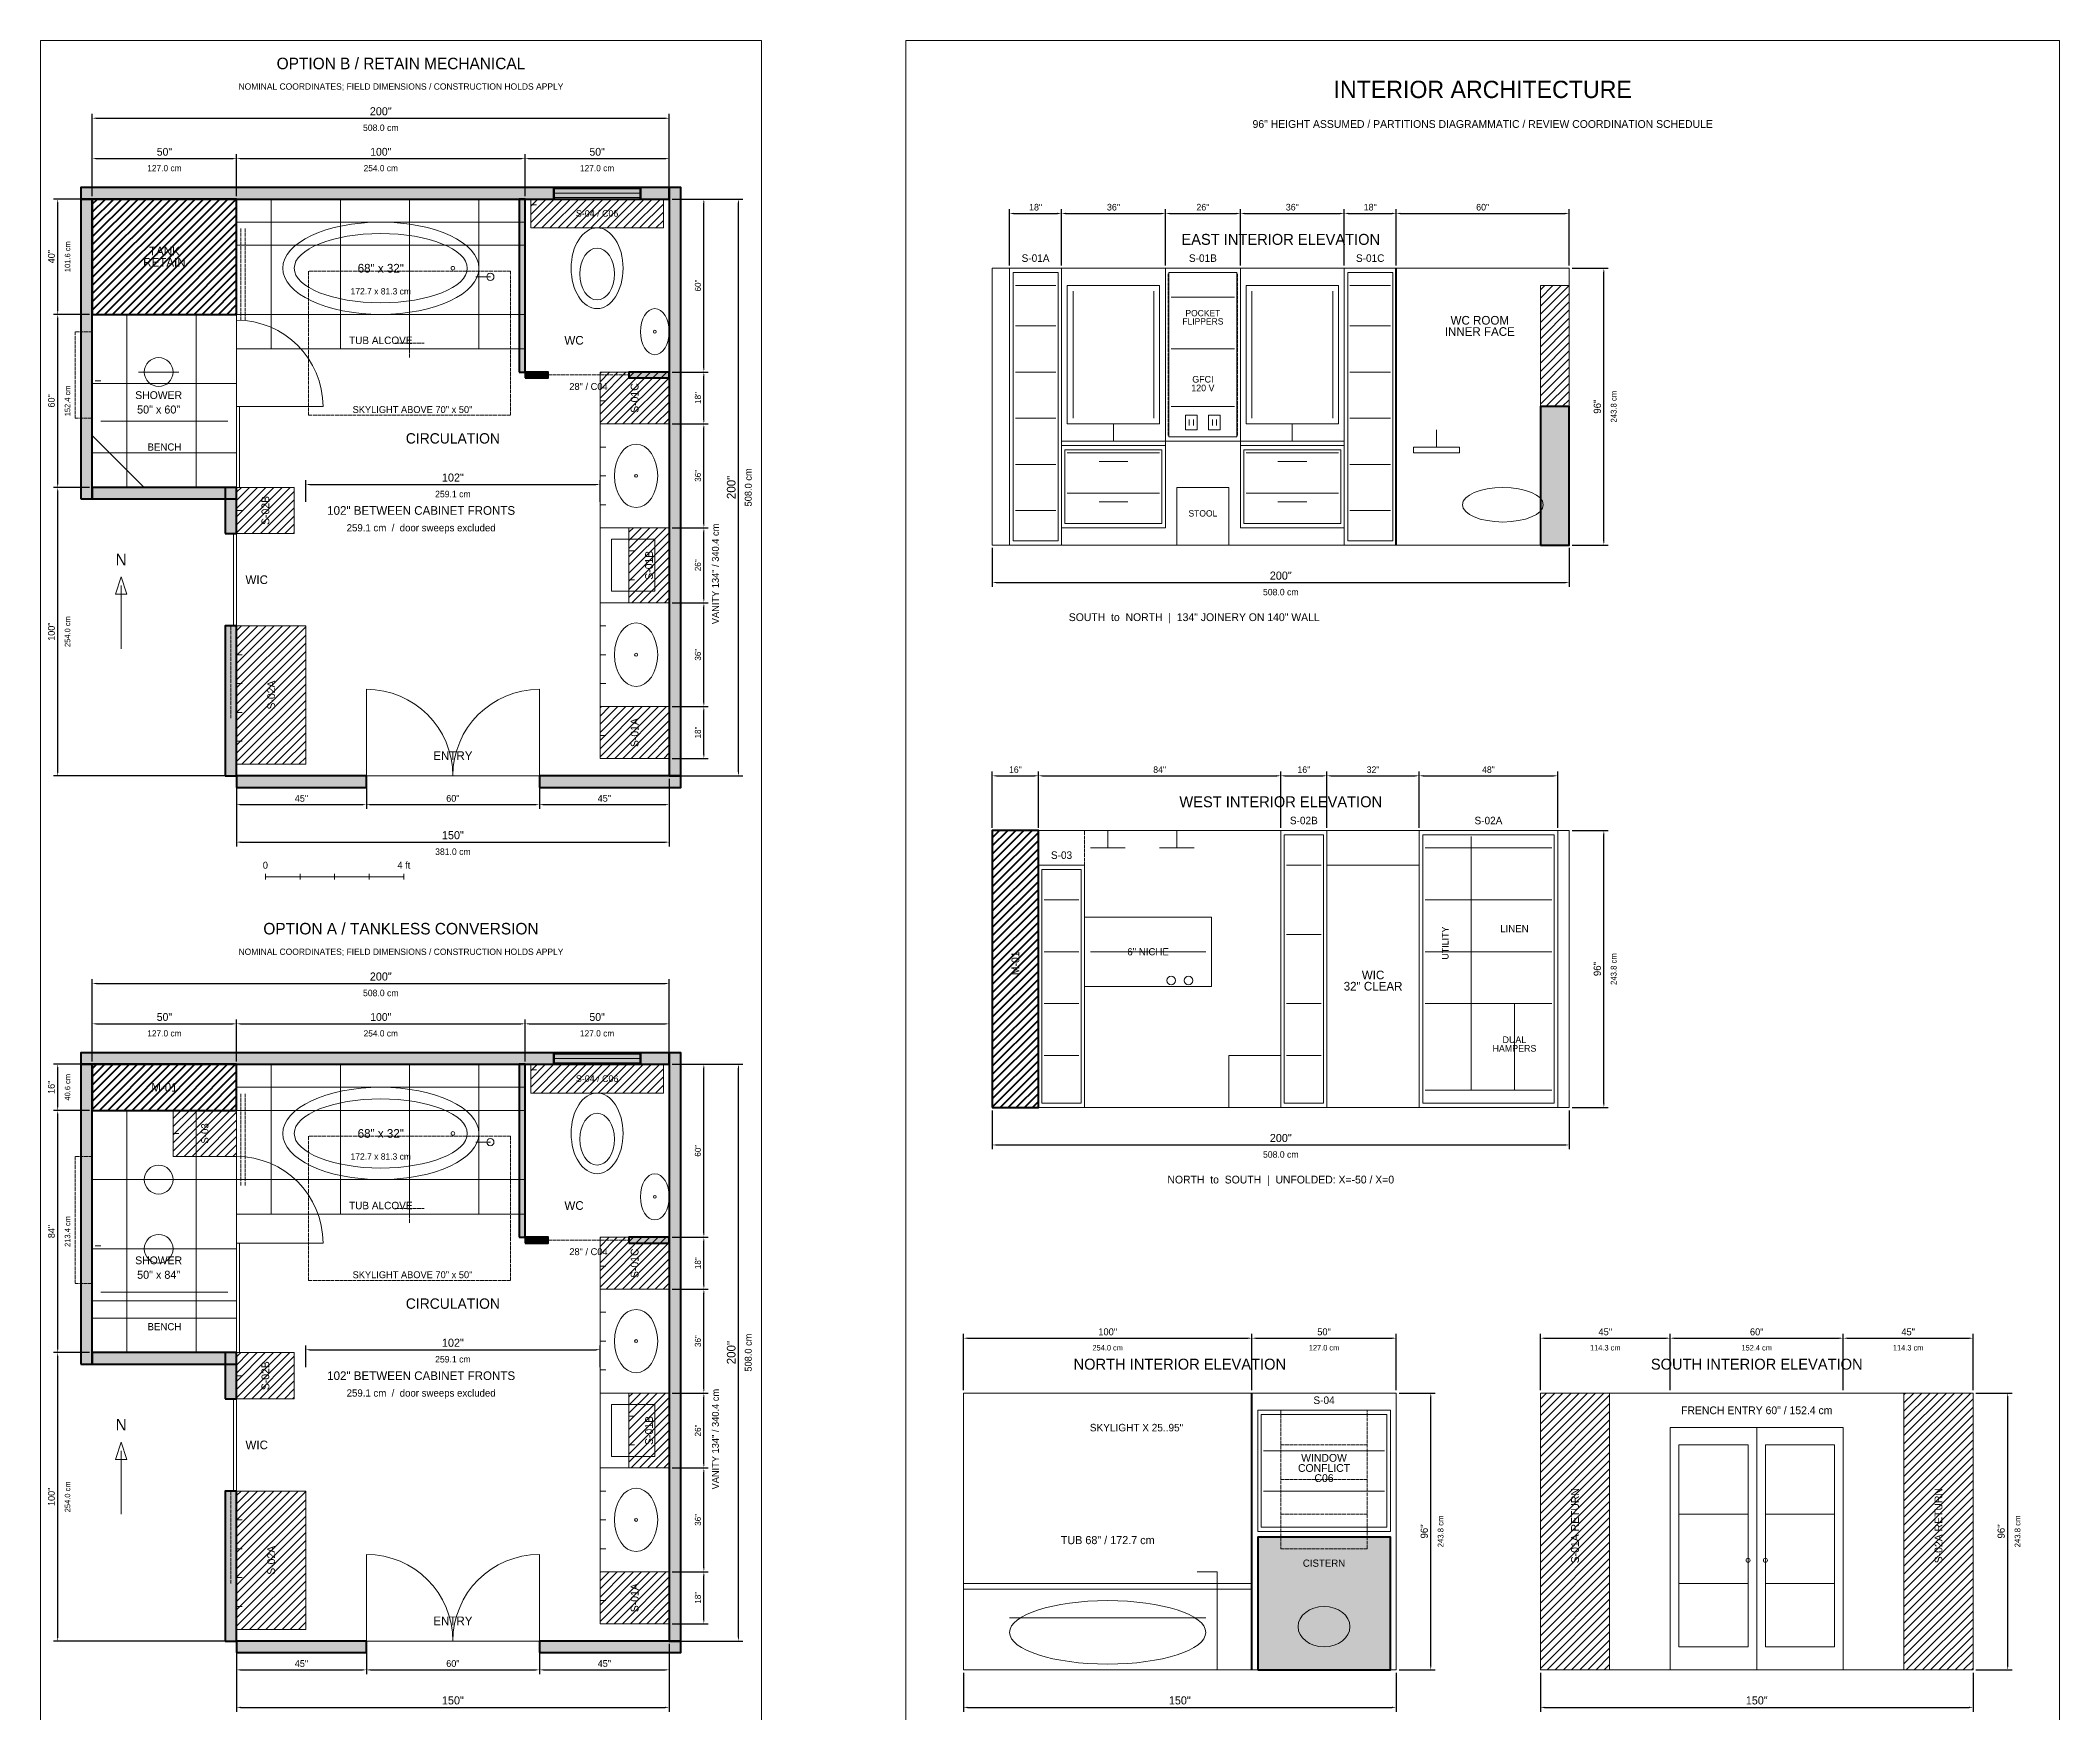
# Model space of a CAD drawing. Header units: inches. Extents: x 0 to 700, y 0 to 895.
# Drawn here: x 0 to 700, y 315 to 895 of the extents above; entities that cross this region are included whole.
import ezdxf
from ezdxf.enums import TextEntityAlignment as Align

# ---------------------------------------------------------------- set-up
doc = ezdxf.new("R2010")
doc.units = ezdxf.units.IN
doc.header["$MEASUREMENT"] = 0
doc.linetypes.add('DASHED', pattern=[1.524, 1.27, -0.254])
for name, color, linetype, lineweight in [('A-ANNO-TEXT', 7, 'Continuous', 13), ('A-CLNG-SKYLIGHT', 7, 'Continuous', 13), ('A-COORD-HOLD', 7, 'Continuous', 13), ('A-DIMS-IMP', 7, 'Continuous', 13), ('A-DIMS-MET', 7, 'Continuous', 13), ('A-DOOR', 7, 'Continuous', 13), ('A-ELEV-LINE', 7, 'Continuous', 13), ('A-FIXT-PLMB', 7, 'Continuous', 18), ('A-FLOR-PATT', 7, 'Continuous', 13), ('A-GLAZ', 7, 'Continuous', 13), ('A-MILLWORK-STOR', 7, 'Continuous', 18), ('A-WALL-EXIST', 7, 'Continuous', 40), ('A-WALL-NEW', 7, 'Continuous', 40)]:
    doc.layers.add(name, color=color, linetype=linetype, lineweight=lineweight)
doc.styles.add('BODY', font='IBMPlexSans-400.ttf')
doc.styles.add('MONO', font='JetBrainsMono-400.ttf')
doc.styles.add('TITLE', font='SpaceGrotesk-600.ttf')
doc.dimstyles.new('BATH-ARCH', dxfattribs={"dimtxt": 2.6, "dimasz": 1.4, "dimexe": 1.5, "dimexo": 1, "dimgap": 1, "dimtad": 1, "dimdec": 0, "dimtxsty": 'MONO', "dimcen": 2.5, "dimclrd": 7, "dimclre": 7, "dimclrt": 7, "dimazin": 3, "dimtfac": 1, "dimtmove": 0, "dimatfit": 3})

msp = doc.modelspace()

# ---------------------------------------------------------------- hatches: boundary and pattern name
at = {"layer": 'A-MILLWORK-STOR'}
h = msp.add_hatch(dxfattribs=at)
h.set_pattern_fill('ANSI31', scale=16)
h.paths.add_polyline_path([(170, 830), (216, 830), (216, 840), (170, 840)])
h = msp.add_hatch(dxfattribs=at)
h.set_pattern_fill('ANSI31', scale=16)
h.paths.add_polyline_path([(520, 768), (530, 768), (530, 810), (520, 810)])
h = msp.add_hatch(dxfattribs=at)
h.set_pattern_fill('ANSI31', scale=16)
h.paths.add_polyline_path([(194, 762), (218, 762), (218, 780), (194, 780)])
h = msp.add_hatch(dxfattribs=at)
h.set_pattern_fill('ANSI31', scale=16)
h.paths.add_polyline_path([(68, 724), (88, 724), (88, 740), (68, 740)])
h = msp.add_hatch(dxfattribs=at)
h.set_pattern_fill('ANSI31', scale=16)
h.paths.add_polyline_path([(204, 700), (218, 700), (218, 726), (204, 726)])
h = msp.add_hatch(dxfattribs=at)
h.set_pattern_fill('ANSI31', scale=16)
h.paths.add_polyline_path([(204, 700), (218, 700), (218, 726), (204, 726)])
h = msp.add_hatch(dxfattribs=at)
h.set_pattern_fill('ANSI31', scale=16)
h.paths.add_polyline_path([(68, 644), (92, 644), (92, 692), (68, 692)])
h = msp.add_hatch(dxfattribs=at)
h.set_pattern_fill('ANSI31', scale=16)
h.paths.add_polyline_path([(194, 646), (218, 646), (218, 664), (194, 664)])
h = msp.add_hatch(dxfattribs=at)
h.set_pattern_fill('ANSI31', scale=16)
h.paths.add_polyline_path([(170, 530), (216, 530), (216, 540), (170, 540)])
h = msp.add_hatch(dxfattribs=at)
h.set_pattern_fill('ANSI31', scale=16)
h.paths.add_polyline_path([(46, 508), (68, 508), (68, 524), (46, 524)])
h = msp.add_hatch(dxfattribs=at)
h.set_pattern_fill('ANSI31', scale=16)
h.paths.add_polyline_path([(194, 462), (218, 462), (218, 480), (194, 480)])
h = msp.add_hatch(dxfattribs=at)
h.set_pattern_fill('ANSI31', scale=16)
h.paths.add_polyline_path([(68, 424), (88, 424), (88, 440), (68, 440)])
h = msp.add_hatch(dxfattribs=at)
h.set_pattern_fill('ANSI31', scale=16)
h.paths.add_polyline_path([(204, 400), (218, 400), (218, 426), (204, 426)])
h = msp.add_hatch(dxfattribs=at)
h.set_pattern_fill('ANSI31', scale=16)
h.paths.add_polyline_path([(204, 400), (218, 400), (218, 426), (204, 426)])
h = msp.add_hatch(dxfattribs=at)
h.set_pattern_fill('ANSI31', scale=16)
h.paths.add_polyline_path([(520, 330), (544, 330), (544, 426), (520, 426)])
h = msp.add_hatch(dxfattribs=at)
h.set_pattern_fill('ANSI31', scale=16)
h.paths.add_polyline_path([(646, 330), (670, 330), (670, 426), (646, 426)])
h = msp.add_hatch(dxfattribs=at)
h.set_pattern_fill('ANSI31', scale=16)
h.paths.add_polyline_path([(68, 344), (92, 344), (92, 392), (68, 392)])
h = msp.add_hatch(dxfattribs=at)
h.set_pattern_fill('ANSI31', scale=16)
h.paths.add_polyline_path([(194, 346), (218, 346), (218, 364), (194, 364)])
at = {"layer": 'A-WALL-EXIST'}
h = msp.add_hatch(color=8, dxfattribs=at)
h.dxf.hatch_style = 1
h.paths.add_polyline_path([(14, 840), (178, 840), (178, 844), (14, 844)])
h = msp.add_hatch(color=8, dxfattribs=at)
h.dxf.hatch_style = 1
h.paths.add_polyline_path([(14, 736), (18, 736), (18, 840), (14, 840)])
h = msp.add_hatch(color=8, dxfattribs=at)
h.dxf.hatch_style = 1
h.paths.add_polyline_path([(178, 840), (208, 840), (208, 844), (178, 844)])
h = msp.add_hatch(color=8, dxfattribs=at)
h.dxf.hatch_style = 1
h.paths.add_polyline_path([(208, 840), (218, 840), (218, 844), (208, 844)])
h = msp.add_hatch(color=8, dxfattribs=at)
h.dxf.hatch_style = 1
h.paths.add_polyline_path([(218, 640), (222, 640), (222, 844), (218, 844)])
h = msp.add_hatch(color=8, dxfattribs=at)
h.dxf.hatch_style = 1
h.paths.add_polyline_path([(18, 736), (68, 736), (68, 740), (18, 740)])
h = msp.add_hatch(color=8, dxfattribs=at)
h.dxf.hatch_style = 1
h.paths.add_polyline_path([(64, 724), (68, 724), (68, 740), (64, 740)])
h = msp.add_hatch(color=8, dxfattribs=at)
h.dxf.hatch_style = 1
h.paths.add_polyline_path([(64, 640), (68, 640), (68, 692), (64, 692)])
h = msp.add_hatch(color=8, dxfattribs=at)
h.dxf.hatch_style = 1
h.paths.add_polyline_path([(68, 636), (113, 636), (113, 640), (68, 640)])
h = msp.add_hatch(color=8, dxfattribs=at)
h.dxf.hatch_style = 1
h.paths.add_polyline_path([(173, 636), (222, 636), (222, 640), (173, 640)])
h = msp.add_hatch(color=8, dxfattribs=at)
h.dxf.hatch_style = 1
h.paths.add_polyline_path([(14, 540), (178, 540), (178, 544), (14, 544)])
h = msp.add_hatch(color=8, dxfattribs=at)
h.dxf.hatch_style = 1
h.paths.add_polyline_path([(14, 436), (18, 436), (18, 540), (14, 540)])
h = msp.add_hatch(color=8, dxfattribs=at)
h.dxf.hatch_style = 1
h.paths.add_polyline_path([(178, 540), (208, 540), (208, 544), (178, 544)])
h = msp.add_hatch(color=8, dxfattribs=at)
h.dxf.hatch_style = 1
h.paths.add_polyline_path([(208, 540), (218, 540), (218, 544), (208, 544)])
h = msp.add_hatch(color=8, dxfattribs=at)
h.dxf.hatch_style = 1
h.paths.add_polyline_path([(218, 340), (222, 340), (222, 544), (218, 544)])
h = msp.add_hatch(color=8, dxfattribs=at)
h.dxf.hatch_style = 1
h.paths.add_polyline_path([(18, 436), (68, 436), (68, 440), (18, 440)])
h = msp.add_hatch(color=8, dxfattribs=at)
h.dxf.hatch_style = 1
h.paths.add_polyline_path([(64, 424), (68, 424), (68, 440), (64, 440)])
h = msp.add_hatch(color=8, dxfattribs=at)
h.dxf.hatch_style = 1
h.paths.add_polyline_path([(64, 340), (68, 340), (68, 392), (64, 392)])
h = msp.add_hatch(color=8, dxfattribs=at)
h.dxf.hatch_style = 1
h.paths.add_polyline_path([(68, 336), (113, 336), (113, 340), (68, 340)])
h = msp.add_hatch(color=8, dxfattribs=at)
h.dxf.hatch_style = 1
h.paths.add_polyline_path([(173, 336), (222, 336), (222, 340), (173, 340)])
at = {"layer": 'A-WALL-NEW'}
h = msp.add_hatch(dxfattribs=at)
h.set_pattern_fill('ANSI31', scale=16)
h.paths.add_polyline_path([(18, 800), (68, 800), (68, 840), (18, 840)])
h = msp.add_hatch(color=8, dxfattribs=at)
h.dxf.hatch_style = 1
h.paths.add_polyline_path([(166, 780), (168, 780), (168, 840), (166, 840)])
h = msp.add_hatch(color=8, dxfattribs=at)
h.dxf.hatch_style = 1
h.paths.add_polyline_path([(168, 778), (176, 778), (176, 780), (168, 780)])
h = msp.add_hatch(color=8, dxfattribs=at)
h.dxf.hatch_style = 1
h.paths.add_polyline_path([(204, 778), (218, 778), (218, 780), (204, 780)])
h = msp.add_hatch(color=8, dxfattribs=at)
h.dxf.hatch_style = 1
h.paths.add_polyline_path([(520, 720), (530, 720), (530, 768), (520, 768)])
h = msp.add_hatch(dxfattribs=at)
h.set_pattern_fill('ANSI31', scale=16)
h.paths.add_polyline_path([(330, 525), (346, 525), (346, 621), (330, 621)])
h = msp.add_hatch(dxfattribs=at)
h.set_pattern_fill('ANSI31', scale=16)
h.paths.add_polyline_path([(18, 524), (68, 524), (68, 540), (18, 540)])
h = msp.add_hatch(color=8, dxfattribs=at)
h.dxf.hatch_style = 1
h.paths.add_polyline_path([(166, 480), (168, 480), (168, 540), (166, 540)])
h = msp.add_hatch(color=8, dxfattribs=at)
h.dxf.hatch_style = 1
h.paths.add_polyline_path([(168, 478), (176, 478), (176, 480), (168, 480)])
h = msp.add_hatch(color=8, dxfattribs=at)
h.dxf.hatch_style = 1
h.paths.add_polyline_path([(204, 478), (218, 478), (218, 480), (204, 480)])
h = msp.add_hatch(color=8, dxfattribs=at)
h.dxf.hatch_style = 1
h.paths.add_polyline_path([(422, 330), (468, 330), (468, 376), (422, 376)])

# ---------------------------------------------------------------- linework, layer by layer
at = {"layer": 'A-ANNO-TEXT'}
for p, q in [((28, 684), (28, 706)), ((28, 384), (28, 406))]:
    msp.add_line(p, q, dxfattribs=at)
at = {"layer": 'A-CLNG-SKYLIGHT', "linetype": 'DASHED'}
for p, q in [((128, 785), (128, 795)), ((123, 790), (133, 790)), ((123, 490), (133, 490)), ((128, 485), (128, 495)), ((345, 426), (415, 426))]:
    msp.add_line(p, q, dxfattribs=at)
for points in [[(93, 765), (163, 765), (163, 815), (93, 815)], [(93, 465), (163, 465), (163, 515), (93, 515)]]:
    msp.add_lwpolyline(points, close=True, dxfattribs=at)
at = {"layer": 'A-COORD-HOLD', "linetype": 'DASHED'}
for p, q in [((69.5, 798), (69.5, 830)), ((71, 798), (71, 830)), ((176, 779), (204, 779)), ((69.5, 498), (69.5, 530)), ((71, 498), (71, 530)), ((176, 479), (204, 479))]:
    msp.add_line(p, q, dxfattribs=at)
for points in [[(12, 764), (18, 764), (18, 794), (12, 794)], [(12, 464), (18, 464), (18, 508), (12, 508)], [(430, 372), (460, 372), (460, 420), (430, 420)]]:
    msp.add_lwpolyline(points, close=True, dxfattribs=at)
at = {"layer": 'A-DIMS-IMP'}
for p, q in [((78, 606), (78, 604)), ((78, 605), (126, 605)), ((90, 606), (90, 604)), ((102, 606), (102, 604)), ((114, 606), (114, 604)), ((126, 606), (126, 604))]:
    msp.add_line(p, q, dxfattribs=at)
at = {"layer": 'A-DOOR'}
for p, q in [((68, 768), (98, 768)), ((64, 724), (68, 724)), ((67, 692), (67, 724)), ((64, 692), (68, 692)), ((113, 640), (113, 670)), ((173, 640), (173, 670)), ((68, 478), (98, 478)), ((64, 424), (68, 424)), ((67, 392), (67, 424)), ((595, 330), (595, 414)), ((64, 392), (68, 392)), ((568, 384), (592, 384)), ((598, 384), (622, 384)), ((113, 340), (113, 370)), ((173, 340), (173, 370)), ((568, 360), (592, 360)), ((598, 360), (622, 360))]:
    msp.add_line(p, q, dxfattribs=at)
at = {"layer": 'A-DOOR', "linetype": 'DASHED'}
for p, q in [((66, 660), (66, 692)), ((66, 360), (66, 392))]:
    msp.add_line(p, q, dxfattribs=at)
at = {"layer": 'A-DOOR'}
for points in [[(446, 525), (478, 525), (478, 609), (446, 609)], [(565, 330), (625, 330), (625, 414), (565, 414)]]:
    msp.add_lwpolyline(points, close=True, dxfattribs=at)
for centre, start, end in [((68, 768), 0, 90), ((113, 640), 0, 90), ((173, 640), 90, 180), ((68, 478), 0, 90), ((113, 340), 0, 90), ((173, 340), 90, 180)]:
    msp.add_arc(centre, 30, start, end, dxfattribs=at)
at = {"layer": 'A-ELEV-LINE'}
for p, q in [((330, 816), (530, 816)), ((358, 764), (358, 808)), ((386, 764), (386, 808)), ((420, 764), (420, 808)), ((448, 764), (448, 808)), ((398.3, 761.5), (398.3, 763.5)), ((399.7, 761.5), (399.7, 763.5)), ((406.3, 761.5), (406.3, 763.5)), ((407.7, 761.5), (407.7, 763.5)), ((330, 720), (530, 720)), ((330, 621), (530, 621)), ((430, 525), (430, 621)), ((330, 525), (530, 525)), ((320, 426), (470, 426)), ((520, 426), (670, 426)), ((320, 330), (470, 330)), ((520, 330), (670, 330))]:
    msp.add_line(p, q, dxfattribs=at)
for points in [[(0, 0), (250, 0), (250, 895), (0, 895)], [(300, 0), (700, 0), (700, 895), (300, 895)], [(330, 720), (530, 720), (530, 816), (330, 816)], [(470, 720), (530, 720), (530, 816), (470, 816)], [(397, 760), (401, 760), (401, 765), (397, 765)], [(405, 760), (409, 760), (409, 765), (405, 765)], [(28, 709), (26, 703), (30, 703)], [(330, 525), (530, 525), (530, 621), (330, 621)], [(320, 330), (470, 330), (470, 426), (320, 426)], [(520, 330), (670, 330), (670, 426), (520, 426)], [(28, 409), (26, 403), (30, 403)]]:
    msp.add_lwpolyline(points, close=True, dxfattribs=at)
at = {"layer": 'A-FIXT-PLMB'}
for p, q in [((156, 813), (151, 813)), ((19, 777), (21, 777)), ((34, 780), (48, 780)), ((21, 763), (65, 763)), ((372, 756), (372, 762)), ((434, 756), (434, 762)), ((484, 754), (484, 760)), ((370, 621), (370, 615)), ((394, 621), (394, 615)), ((364, 615), (376, 615)), ((388, 615), (400, 615)), ((156, 513), (151, 513)), ((34, 500), (48, 500)), ((19, 477), (21, 477)), ((34, 476), (48, 476)), ((21, 461), (65, 461)), ((401, 364), (408, 364)), ((408, 330), (408, 364)), ((336, 348), (404, 348))]:
    msp.add_line(p, q, dxfattribs=at)
for points in [[(354, 754.5), (390, 754.5), (390, 756), (354, 756)], [(416, 754.5), (452, 754.5), (452, 756), (416, 756)], [(476, 752), (492, 752), (492, 754), (476, 754)], [(362, 567), (406, 567), (406, 591), (362, 591)], [(412, 525), (430, 525), (430, 543), (412, 543)], [(320, 358), (420, 358), (420, 360), (320, 360)]]:
    msp.add_lwpolyline(points, close=True, dxfattribs=at)
for centre, major_axis, ratio in [((118, 816), (34, 0), 0.470588), ((118, 816), (30, 0), 0.4), ((193, 816), (0, 14), 0.642857), ((193, 814), (0, 9), 0.666667), ((143, 816), (0.65, 0), 1), ((156, 813), (1.25, 0), 1), ((213, 794), (0, 8), 0.625), ((213, 794), (0.5, 0), 1), ((41, 780), (5, 0), 1), ((206.5, 744), (0, 11), 0.681818), ((206.5, 744), (0.5, 0), 1), ((507, 734), (14, 0), 0.428571), ((206.5, 682), (0, 11), 0.681818), ((206.5, 682), (0.5, 0), 1), ((392, 569), (1.5, 0), 1), ((398, 569), (1.5, 0), 1), ((118, 516), (34, 0), 0.470588), ((118, 516), (30, 0), 0.4), ((193, 516), (0, 14), 0.642857), ((193, 514), (0, 9), 0.666667), ((143, 516), (0.65, 0), 1), ((156, 513), (1.25, 0), 1), ((41, 500), (5, 0), 1), ((213, 494), (0, 8), 0.625), ((213, 494), (0.5, 0), 1), ((41, 476), (5, 0), 1), ((206.5, 444), (0, 11), 0.681818), ((206.5, 444), (0.5, 0), 1), ((206.5, 382), (0, 11), 0.681818), ((206.5, 382), (0.5, 0), 1), ((592, 368), (0.7, 0), 1), ((598, 368), (0.7, 0), 1), ((370, 343), (34, 0), 0.323529), ((445, 345), (9, 0), 0.777778)]:
    msp.add_ellipse(centre, major_axis=major_axis, ratio=ratio, dxfattribs=at)
at = {"layer": 'A-FLOR-PATT'}
for p, q in [((80, 788), (80, 840)), ((104, 788), (104, 840)), ((128, 788), (128, 840)), ((152, 788), (152, 840)), ((68, 824), (168, 824)), ((30, 740), (30, 800)), ((54, 740), (54, 800)), ((68, 800), (168, 800)), ((18, 776), (68, 776)), ((18, 752), (68, 752)), ((80, 488), (80, 540)), ((104, 488), (104, 540)), ((128, 488), (128, 540)), ((152, 488), (152, 540)), ((30, 440), (30, 524)), ((54, 440), (54, 524)), ((68, 524), (168, 524)), ((18, 500), (68, 500)), ((68, 500), (168, 500)), ((18, 476), (68, 476)), ((18, 452), (68, 452))]:
    msp.add_line(p, q, dxfattribs=at)
for points in [[(68, 640), (218, 640), (218, 840), (18, 840), (18, 740), (68, 740)], [(68, 788), (168, 788), (168, 840), (68, 840)], [(68, 832), (168, 832), (168, 840), (68, 840)], [(18, 740), (68, 740), (68, 800), (18, 800)], [(18, 740), (36, 740), (18, 758)], [(194, 664), (218, 664), (218, 762), (194, 762)], [(68, 340), (218, 340), (218, 540), (18, 540), (18, 440), (68, 440)], [(68, 488), (168, 488), (168, 540), (68, 540)], [(68, 532), (168, 532), (168, 540), (68, 540)], [(18, 440), (68, 440), (68, 524), (18, 524)], [(194, 364), (218, 364), (218, 462), (194, 462)], [(18, 440), (68, 440), (68, 458), (18, 458)]]:
    msp.add_lwpolyline(points, close=True, dxfattribs=at)
at = {"layer": 'A-GLAZ'}
for p, q in [((178, 843.5), (208, 843.5)), ((178, 842), (208, 842)), ((178, 840.5), (208, 840.5)), ((68, 740), (68, 768)), ((69, 740), (69, 768)), ((178, 543.5), (208, 543.5)), ((178, 542), (208, 542)), ((178, 540.5), (208, 540.5)), ((68, 440), (68, 478)), ((69, 440), (69, 478))]:
    msp.add_line(p, q, dxfattribs=at)
at = {"layer": 'A-GLAZ', "linetype": 'DASHED'}
for p, q in [((68, 768), (68, 798)), ((362, 525), (362, 621)), ((68, 478), (68, 508)), ((430, 408), (460, 408)), ((430, 396), (460, 396)), ((430, 384), (460, 384))]:
    msp.add_line(p, q, dxfattribs=at)
at = {"layer": 'A-GLAZ'}
for points in [[(356, 762), (388, 762), (388, 810), (356, 810)], [(418, 762), (450, 762), (450, 810), (418, 810)], [(568, 338), (592, 338), (592, 408), (568, 408)], [(598, 338), (622, 338), (622, 408), (598, 408)]]:
    msp.add_lwpolyline(points, close=True, dxfattribs=at)
at = {"layer": 'A-GLAZ', "linetype": 'DASHED'}
msp.add_lwpolyline([(430, 372), (460, 372), (460, 420), (430, 420)], close=True, dxfattribs=at)
at = {"layer": 'A-MILLWORK-STOR'}
for p, q in [((170, 838), (172, 838)), ((338, 810), (352, 810)), ((392, 806), (414, 806)), ((454, 810), (468, 810)), ((338, 796), (352, 796)), ((454, 796), (468, 796)), ((392, 788), (414, 788)), ((338, 780), (352, 780)), ((454, 780), (468, 780)), ((194, 770), (196, 770)), ((338, 764), (352, 764)), ((392, 768), (414, 768)), ((454, 764), (468, 764)), ((194, 754), (196, 754)), ((356, 752), (388, 752)), ((367, 749), (377, 749)), ((418, 752), (450, 752)), ((429, 749), (439, 749)), ((194, 744), (196, 744)), ((338, 748), (352, 748)), ((454, 748), (468, 748)), ((356, 738), (388, 738)), ((367, 735), (377, 735)), ((418, 738), (450, 738)), ((429, 735), (439, 735)), ((68, 732), (70, 732)), ((194, 734), (196, 734)), ((338, 732), (352, 732)), ((454, 732), (468, 732)), ((204, 718), (206, 718)), ((204, 708), (206, 708)), ((194, 692), (196, 692)), ((68, 682), (70, 682)), ((194, 682), (196, 682)), ((68, 672), (70, 672)), ((194, 672), (196, 672)), ((68, 662), (70, 662)), ((68, 652), (70, 652)), ((194, 654), (196, 654)), ((496, 531), (496, 619)), ((432, 609), (444, 609)), ((480, 615), (524, 615)), ((348, 597), (360, 597)), ((480, 597), (524, 597)), ((432, 585), (444, 585)), ((348, 579), (360, 579)), ((364, 579), (404, 579)), ((480, 579), (524, 579)), ((348, 561), (360, 561)), ((432, 561), (444, 561)), ((480, 561), (524, 561)), ((511, 531), (511, 561)), ((348, 543), (360, 543)), ((432, 543), (444, 543)), ((170, 538), (172, 538)), ((480, 531), (524, 531)), ((46, 516), (48, 516)), ((194, 470), (196, 470)), ((194, 454), (196, 454)), ((194, 444), (196, 444)), ((194, 434), (196, 434)), ((68, 432), (70, 432)), ((204, 418), (206, 418)), ((204, 408), (206, 408)), ((424, 406), (466, 406)), ((194, 392), (196, 392)), ((424, 392), (466, 392)), ((68, 382), (70, 382)), ((194, 382), (196, 382)), ((68, 372), (70, 372)), ((194, 372), (196, 372)), ((68, 362), (70, 362)), ((68, 352), (70, 352)), ((194, 354), (196, 354))]:
    msp.add_line(p, q, dxfattribs=at)
at = {"layer": 'A-MILLWORK-STOR', "linetype": 'DASHED'}
for p, q in [((391, 758), (391, 814)), ((415, 758), (415, 814))]:
    msp.add_line(p, q, dxfattribs=at)
at = {"layer": 'A-MILLWORK-STOR'}
for points in [[(170, 830), (216, 830), (216, 840), (170, 840)], [(336, 720), (354, 720), (354, 816), (336, 816)], [(337.2, 721.5), (352.8, 721.5), (352.8, 814.5), (337.2, 814.5)], [(390, 756), (416, 756), (416, 816), (390, 816)], [(391.2, 757.5), (414.8, 757.5), (414.8, 814.5), (391.2, 814.5)], [(452, 720), (470, 720), (470, 816), (452, 816)], [(453.2, 721.5), (468.8, 721.5), (468.8, 814.5), (453.2, 814.5)], [(520, 768), (530, 768), (530, 810), (520, 810)], [(194, 762), (218, 762), (218, 780), (194, 780)], [(194, 726), (218, 726), (218, 762), (194, 762)], [(354, 726), (390, 726), (390, 754.5), (354, 754.5)], [(355.2, 727.5), (388.8, 727.5), (388.8, 753), (355.2, 753)], [(416, 726), (452, 726), (452, 754.5), (416, 754.5)], [(417.2, 727.5), (450.8, 727.5), (450.8, 753), (417.2, 753)], [(68, 724), (88, 724), (88, 740), (68, 740)], [(394, 720), (412, 720), (412, 740), (394, 740)], [(198, 704), (213, 704), (213, 722), (198, 722)], [(204, 700), (218, 700), (218, 726), (204, 726)], [(204, 700), (218, 700), (218, 726), (204, 726)], [(194, 664), (218, 664), (218, 700), (194, 700)], [(68, 644), (92, 644), (92, 692), (68, 692)], [(194, 646), (218, 646), (218, 664), (194, 664)], [(430, 525), (446, 525), (446, 621), (430, 621)], [(431.2, 526.5), (444.8, 526.5), (444.8, 619.5), (431.2, 619.5)], [(446, 609), (478, 609), (478, 621), (446, 621)], [(478, 525), (526, 525), (526, 621), (478, 621)], [(479.2, 526.5), (524.8, 526.5), (524.8, 619.5), (479.2, 619.5)], [(346, 525), (362, 525), (362, 609), (346, 609)], [(347.2, 526.5), (360.8, 526.5), (360.8, 607.5), (347.2, 607.5)], [(170, 530), (216, 530), (216, 540), (170, 540)], [(46, 508), (68, 508), (68, 524), (46, 524)], [(194, 462), (218, 462), (218, 480), (194, 480)], [(194, 426), (218, 426), (218, 462), (194, 462)], [(68, 424), (88, 424), (88, 440), (68, 440)], [(198, 404), (213, 404), (213, 422), (198, 422)], [(204, 400), (218, 400), (218, 426), (204, 426)], [(204, 400), (218, 400), (218, 426), (204, 426)], [(422, 378), (468, 378), (468, 420), (422, 420)], [(520, 330), (544, 330), (544, 426), (520, 426)], [(646, 330), (670, 330), (670, 426), (646, 426)], [(423.2, 379.5), (466.8, 379.5), (466.8, 418.5), (423.2, 418.5)], [(194, 364), (218, 364), (218, 400), (194, 400)], [(68, 344), (92, 344), (92, 392), (68, 392)], [(194, 346), (218, 346), (218, 364), (194, 364)]]:
    msp.add_lwpolyline(points, close=True, dxfattribs=at)
at = {"layer": 'A-WALL-EXIST'}
for p, q in [((178, 840), (178, 844)), ((208, 840), (208, 844)), ((178, 540), (178, 544)), ((208, 540), (208, 544))]:
    msp.add_line(p, q, dxfattribs=at)
for points in [[(14, 840), (178, 840), (178, 844), (14, 844)], [(14, 736), (18, 736), (18, 840), (14, 840)], [(178, 840), (208, 840), (208, 844), (178, 844)], [(208, 840), (218, 840), (218, 844), (208, 844)], [(218, 640), (222, 640), (222, 844), (218, 844)], [(18, 736), (68, 736), (68, 740), (18, 740)], [(64, 724), (68, 724), (68, 740), (64, 740)], [(64, 640), (68, 640), (68, 692), (64, 692)], [(68, 636), (113, 636), (113, 640), (68, 640)], [(173, 636), (222, 636), (222, 640), (173, 640)], [(14, 540), (178, 540), (178, 544), (14, 544)], [(14, 436), (18, 436), (18, 540), (14, 540)], [(178, 540), (208, 540), (208, 544), (178, 544)], [(208, 540), (218, 540), (218, 544), (208, 544)], [(218, 340), (222, 340), (222, 544), (218, 544)], [(18, 436), (68, 436), (68, 440), (18, 440)], [(64, 424), (68, 424), (68, 440), (64, 440)], [(64, 340), (68, 340), (68, 392), (64, 392)], [(68, 336), (113, 336), (113, 340), (68, 340)], [(173, 336), (222, 336), (222, 340), (173, 340)]]:
    msp.add_lwpolyline(points, close=True, dxfattribs=at)
at = {"layer": 'A-WALL-NEW'}
for p, q in [((470, 720), (470, 816)), ((420, 330), (420, 426))]:
    msp.add_line(p, q, dxfattribs=at)
for points in [[(18, 800), (68, 800), (68, 840), (18, 840)], [(166, 780), (168, 780), (168, 840), (166, 840)], [(168, 778), (176, 778), (176, 780), (168, 780)], [(204, 778), (218, 778), (218, 780), (204, 780)], [(520, 720), (530, 720), (530, 768), (520, 768)], [(330, 525), (346, 525), (346, 621), (330, 621)], [(18, 524), (68, 524), (68, 540), (18, 540)], [(166, 480), (168, 480), (168, 540), (166, 540)], [(168, 478), (176, 478), (176, 480), (168, 480)], [(204, 478), (218, 478), (218, 480), (204, 480)], [(422, 330), (468, 330), (468, 376), (422, 376)]]:
    msp.add_lwpolyline(points, close=True, dxfattribs=at)

# ---------------------------------------------------------------- texts
at = {"layer": 'A-ANNO-TEXT'}
for s, height, style, p in [('OPTION B / RETAIN MECHANICAL', 4, 'TITLE', (125, 887)), ('NOMINAL COORDINATES; FIELD DIMENSIONS / CONSTRUCTION HOLDS APPLY', 2.2, 'BODY', (125, 879)), ('INTERIOR ARCHITECTURE', 6, 'TITLE', (500, 878)), ('96" HEIGHT ASSUMED / PARTITIONS DIAGRAMMATIC / REVIEW COORDINATION SCHEDULE', 2.7, 'BODY', (500, 866)), ('S-04 / C06', 2.3, 'TITLE', (193, 835)), ('EAST INTERIOR ELEVATION', 3.8, 'TITLE', (430, 826)), ('RETAIN', 3, 'BODY', (43, 818.05)), ('TANK', 3, 'BODY', (43, 821.95)), ('S-01A', 2.6, 'TITLE', (345, 819.5)), ('S-01B', 2.6, 'TITLE', (403, 819.5)), ('S-01C', 2.6, 'TITLE', (461, 819.5)), ('68" x 32"', 3, 'MONO', (118, 816)), ('172.7 x 81.3 cm', 2.2, 'BODY', (118, 808)), ('FLIPPERS', 2.2, 'BODY', (403, 797.57)), ('POCKET', 2.2, 'BODY', (403, 800.43)), ('WC ROOM', 3, 'BODY', (499, 797.95)), ('TUB ALCOVE', 2.6, 'TITLE', (118, 791)), ('WC', 3, 'TITLE', (185, 791)), ('INNER FACE', 3, 'BODY', (499, 794.05)), ('GFCI', 2.3, 'BODY', (403, 777.5)), ('SHOWER', 2.7, 'TITLE', (41, 772)), ('28" / C04', 2.4, 'BODY', (190, 775)), ('120 V', 2.3, 'BODY', (403, 774.5)), ('50" x 60"', 2.8, 'MONO', (41, 767)), ('SKYLIGHT ABOVE 70" x 50"', 2.4, 'BODY', (129, 767)), ('CIRCULATION', 3.6, 'TITLE', (143, 757)), ('BENCH', 2.5, 'BODY', (43, 754)), ('102" BETWEEN CABINET FRONTS', 3, 'TITLE', (132, 732)), ('STOOL', 2.2, 'BODY', (403, 731)), ('259.1 cm  /  door sweeps excluded', 2.5, 'BODY', (132, 726)), ('N', 4, 'TITLE', (28, 715)), ('WIC', 3, 'TITLE', (75, 708)), ('SOUTH  to  NORTH  |  134" JOINERY ON 140" WALL', 2.7, 'BODY', (400, 695)), ('ENTRY', 3, 'TITLE', (143, 647)), ('WEST INTERIOR ELEVATION', 3.8, 'TITLE', (430, 631)), ('S-02B', 2.6, 'TITLE', (438, 624.5)), ('S-02A', 2.6, 'TITLE', (502, 624.5)), ('0', 2.4, 'MONO', (78, 609)), ('4 ft', 2.4, 'MONO', (126, 609)), ('S-03', 2.6, 'TITLE', (354, 612.5)), ('OPTION A / TANKLESS CONVERSION', 4, 'TITLE', (125, 587)), ('LINEN', 2.5, 'BODY', (511, 587)), ('NOMINAL COORDINATES; FIELD DIMENSIONS / CONSTRUCTION HOLDS APPLY', 2.2, 'BODY', (125, 579)), ('6" NICHE', 2.5, 'BODY', (384, 579)), ('32" CLEAR', 3, 'BODY', (462, 567.05)), ('WIC', 3, 'BODY', (462, 570.95)), ('HAMPERS', 2.3, 'BODY', (511, 545.5)), ('DUAL', 2.3, 'BODY', (511, 548.5)), ('M-01', 3, 'BODY', (43, 532)), ('S-04 / C06', 2.3, 'TITLE', (193, 535)), ('68" x 32"', 3, 'MONO', (118, 516)), ('172.7 x 81.3 cm', 2.2, 'BODY', (118, 508)), ('NORTH  to  SOUTH  |  UNFOLDED: X=-50 / X=0', 2.7, 'BODY', (430, 500)), ('TUB ALCOVE', 2.6, 'TITLE', (118, 491)), ('WC', 3, 'TITLE', (185, 491)), ('28" / C04', 2.4, 'BODY', (190, 475)), ('SHOWER', 2.7, 'TITLE', (41, 472)), ('50" x 84"', 2.8, 'MONO', (41, 467)), ('SKYLIGHT ABOVE 70" x 50"', 2.4, 'BODY', (129, 467)), ('CIRCULATION', 3.6, 'TITLE', (143, 457)), ('BENCH', 2.5, 'BODY', (43, 449)), ('NORTH INTERIOR ELEVATION', 3.8, 'TITLE', (395, 436)), ('SOUTH INTERIOR ELEVATION', 3.8, 'TITLE', (595, 436)), ('102" BETWEEN CABINET FRONTS', 3, 'TITLE', (132, 432)), ('259.1 cm  /  door sweeps excluded', 2.5, 'BODY', (132, 426)), ('S-04', 2.6, 'TITLE', (445, 423.5)), ('FRENCH ENTRY 60" / 152.4 cm', 2.7, 'BODY', (595, 420)), ('N', 4, 'TITLE', (28, 415)), ('SKYLIGHT X 25..95"', 2.6, 'BODY', (380, 414)), ('WIC', 3, 'TITLE', (75, 408)), ('CONFLICT', 2.7, 'TITLE', (445, 400)), ('WINDOW', 2.7, 'TITLE', (445, 403.51)), ('C06', 2.7, 'TITLE', (445, 396.49)), ('TUB 68" / 172.7 cm', 2.8, 'MONO', (370, 375)), ('CISTERN', 2.5, 'BODY', (445, 367)), ('ENTRY', 3, 'TITLE', (143, 347))]:
    msp.add_text(s, height=height, dxfattribs=dict(at, style=style)).set_placement(p, align=Align.MIDDLE_CENTER)
for s, height, style, p in [('S-01C', 2.7, 'TITLE', (206, 771)), ('S-02B', 2.7, 'TITLE', (78, 732)), ('VANITY 134" / 340.4 cm', 2.4, 'BODY', (234, 710)), ('S-01B', 2.7, 'TITLE', (211, 713)), ('S-02A', 2.7, 'TITLE', (80, 668)), ('S-01A', 2.7, 'TITLE', (206, 655)), ('UTILITY', 2.3, 'BODY', (487, 582)), ('M-01', 2.7, 'BODY', (338, 575)), ('S-03', 2.5, 'TITLE', (57, 516)), ('S-01C', 2.7, 'TITLE', (206, 471)), ('S-02B', 2.7, 'TITLE', (78, 432)), ('VANITY 134" / 340.4 cm', 2.4, 'BODY', (234, 410)), ('S-01B', 2.7, 'TITLE', (211, 413)), ('S-01A RETURN', 2.7, 'BODY', (532, 380)), ('S-02A RETURN', 2.7, 'BODY', (658, 380)), ('S-02A', 2.7, 'TITLE', (80, 368)), ('S-01A', 2.7, 'TITLE', (206, 355))]:
    msp.add_text(s, height=height, rotation=90, dxfattribs=dict(at, style=style)).set_placement(p, align=Align.MIDDLE_CENTER)
at = {"layer": 'A-DIMS-MET', "style": 'MONO'}
for s, height, p in [('508.0 cm', 2.24, (118, 864.7)), ('127.0 cm', 2.16, (43, 850.7)), ('254.0 cm', 2.16, (118, 850.7)), ('127.0 cm', 2.16, (193, 850.7)), ('259.1 cm', 2.24, (143, 737.7)), ('508.0 cm', 2.24, (430, 703.7)), ('381.0 cm', 2.24, (143, 613.7)), ('508.0 cm', 2.24, (118, 564.7)), ('127.0 cm', 2.16, (43, 550.7)), ('254.0 cm', 2.16, (118, 550.7)), ('127.0 cm', 2.16, (193, 550.7)), ('508.0 cm', 2.24, (430, 508.7)), ('254.0 cm', 1.92, (370, 441.7)), ('127.0 cm', 1.92, (445, 441.7)), ('114.3 cm', 1.92, (542.5, 441.7)), ('152.4 cm', 1.92, (595, 441.7)), ('114.3 cm', 1.92, (647.5, 441.7)), ('259.1 cm', 2.24, (143, 437.7))]:
    msp.add_text(s, height=height, dxfattribs=at).set_placement(p, align=Align.MIDDLE_CENTER)
for s, height, p in [('101.6 cm', 1.88, (9.4, 820)), ('152.4 cm', 1.88, (9.4, 770)), ('243.8 cm', 2, (545.4, 768)), ('508.0 cm', 2.4, (245.4, 740)), ('254.0 cm', 1.88, (9.4, 690)), ('243.8 cm', 2, (545.4, 573)), ('40.6 cm', 1.88, (9.4, 532)), ('213.4 cm', 1.88, (9.4, 482)), ('508.0 cm', 2.4, (245.4, 440)), ('254.0 cm', 1.88, (9.4, 390)), ('243.8 cm', 2, (485.4, 378)), ('243.8 cm', 2, (685.4, 378))]:
    msp.add_text(s, height=height, rotation=90, dxfattribs=at).set_placement(p, align=Align.MIDDLE_CENTER)

# ---------------------------------------------------------------- dimensions: what is measured, and where the dimension line sits
at = {"layer": 'A-DIMS-IMP'}
for base, p1, p2, override in [((18, 868), (18, 840), (218, 840), {"dimtxt": 2.8, "dimtad": 1, "dimpost": '<>"'}), ((18, 854), (18, 840), (68, 840), {"dimtxt": 2.7, "dimtad": 1, "dimpost": '<>"'}), ((68, 854), (68, 840), (168, 840), {"dimtxt": 2.7, "dimtad": 1, "dimpost": '<>"'}), ((168, 854), (168, 840), (218, 840), {"dimtxt": 2.7, "dimtad": 1, "dimpost": '<>"'}), ((336, 835), (336, 816), (354, 816), {"dimtxt": 2.3, "dimtad": 1, "dimpost": '<>"'}), ((354, 835), (354, 816), (390, 816), {"dimtxt": 2.3, "dimtad": 1, "dimpost": '<>"'}), ((390, 835), (390, 816), (416, 816), {"dimtxt": 2.3, "dimtad": 1, "dimpost": '<>"'}), ((416, 835), (416, 816), (452, 816), {"dimtxt": 2.3, "dimtad": 1, "dimpost": '<>"'}), ((452, 835), (452, 816), (470, 816), {"dimtxt": 2.3, "dimtad": 1, "dimpost": '<>"'}), ((470, 835), (470, 816), (530, 816), {"dimtxt": 2.3, "dimtad": 1, "dimpost": '<>"'}), ((92, 741), (92, 734), (194, 734), {"dimtxt": 2.8, "dimtad": 1, "dimpost": '<>"'}), ((330, 707), (330, 720), (530, 720), {"dimtxt": 2.8, "dimtad": 1, "dimpost": '<>"'}), ((68, 617), (68, 640), (218, 640), {"dimtxt": 2.8, "dimtad": 1, "dimpost": '<>"'}), ((68, 630), (68, 640), (113, 640), {"dimtxt": 2.35, "dimtad": 1, "dimpost": '<>"'}), ((113, 630), (113, 640), (173, 640), {"dimtxt": 2.35, "dimtad": 1, "dimpost": '<>"'}), ((173, 630), (173, 640), (218, 640), {"dimtxt": 2.35, "dimtad": 1, "dimpost": '<>"'}), ((330, 640), (330, 621), (346, 621), {"dimtxt": 2.25, "dimtad": 1, "dimpost": '<>"'}), ((346, 640), (346, 621), (430, 621), {"dimtxt": 2.25, "dimtad": 1, "dimpost": '<>"'}), ((430, 640), (430, 621), (446, 621), {"dimtxt": 2.25, "dimtad": 1, "dimpost": '<>"'}), ((446, 640), (446, 621), (478, 621), {"dimtxt": 2.25, "dimtad": 1, "dimpost": '<>"'}), ((478, 640), (478, 621), (526, 621), {"dimtxt": 2.25, "dimtad": 1, "dimpost": '<>"'}), ((18, 568), (18, 540), (218, 540), {"dimtxt": 2.8, "dimtad": 1, "dimpost": '<>"'}), ((18, 554), (18, 540), (68, 540), {"dimtxt": 2.7, "dimtad": 1, "dimpost": '<>"'}), ((68, 554), (68, 540), (168, 540), {"dimtxt": 2.7, "dimtad": 1, "dimpost": '<>"'}), ((168, 554), (168, 540), (218, 540), {"dimtxt": 2.7, "dimtad": 1, "dimpost": '<>"'}), ((330, 512), (330, 525), (530, 525), {"dimtxt": 2.8, "dimtad": 1, "dimpost": '<>"'}), ((320, 445), (320, 426), (420, 426), {"dimtxt": 2.4, "dimtad": 1, "dimpost": '<>"'}), ((420, 445), (420, 426), (470, 426), {"dimtxt": 2.4, "dimtad": 1, "dimpost": '<>"'}), ((520, 445), (520, 426), (565, 426), {"dimtxt": 2.4, "dimtad": 1, "dimpost": '<>"'}), ((565, 445), (565, 426), (625, 426), {"dimtxt": 2.4, "dimtad": 1, "dimpost": '<>"'}), ((625, 445), (625, 426), (670, 426), {"dimtxt": 2.4, "dimtad": 1, "dimpost": '<>"'}), ((92, 441), (92, 434), (194, 434), {"dimtxt": 2.8, "dimtad": 1, "dimpost": '<>"'}), ((68, 317), (68, 340), (218, 340), {"dimtxt": 2.8, "dimtad": 1, "dimpost": '<>"'}), ((68, 330), (68, 340), (113, 340), {"dimtxt": 2.35, "dimtad": 1, "dimpost": '<>"'}), ((113, 330), (113, 340), (173, 340), {"dimtxt": 2.35, "dimtad": 1, "dimpost": '<>"'}), ((173, 330), (173, 340), (218, 340), {"dimtxt": 2.35, "dimtad": 1, "dimpost": '<>"'}), ((320, 317), (320, 330), (470, 330), {"dimtxt": 2.8, "dimtad": 1, "dimpost": '<>"'}), ((520, 317), (520, 330), (670, 330), {"dimtxt": 2.8, "dimtad": 1, "dimpost": '<>"'})]:
    msp.add_linear_dim(base=base, p1=p1, p2=p2, dimstyle='BATH-ARCH', override=override, dxfattribs=at).render()
for base, p1, p2, override in [((6, 800), (18, 800), (18, 840), {"dimtxt": 2.35, "dimtad": 1, "dimpost": '<>"'}), ((242, 640), (218, 640), (218, 840), {"dimtxt": 3, "dimtad": 1, "dimpost": '<>"'}), ((230, 780), (218, 780), (218, 840), {"dimtxt": 2.1, "dimtad": 1, "dimpost": '<>"'}), ((542, 720), (530, 720), (530, 816), {"dimtxt": 2.5, "dimtad": 1, "dimpost": '<>"'}), ((6, 740), (18, 740), (18, 800), {"dimtxt": 2.35, "dimtad": 1, "dimpost": '<>"'}), ((230, 762), (218, 762), (218, 780), {"dimtxt": 2.1, "dimtad": 1, "dimpost": '<>"'}), ((230, 726), (218, 726), (218, 762), {"dimtxt": 2.1, "dimtad": 1, "dimpost": '<>"'}), ((6, 640), (68, 640), (18, 740), {"dimtxt": 2.35, "dimtad": 1, "dimpost": '<>"'}), ((230, 700), (218, 700), (218, 726), {"dimtxt": 2.1, "dimtad": 1, "dimpost": '<>"'}), ((230, 664), (218, 664), (218, 700), {"dimtxt": 2.1, "dimtad": 1, "dimpost": '<>"'}), ((230, 646), (218, 646), (218, 664), {"dimtxt": 2.1, "dimtad": 1, "dimpost": '<>"'}), ((542, 525), (530, 525), (530, 621), {"dimtxt": 2.5, "dimtad": 1, "dimpost": '<>"'}), ((6, 524), (18, 524), (18, 540), {"dimtxt": 2.35, "dimtad": 1, "dimpost": '<>"'}), ((242, 340), (218, 340), (218, 540), {"dimtxt": 3, "dimtad": 1, "dimpost": '<>"'}), ((230, 480), (218, 480), (218, 540), {"dimtxt": 2.1, "dimtad": 1, "dimpost": '<>"'}), ((6, 440), (18, 440), (18, 524), {"dimtxt": 2.35, "dimtad": 1, "dimpost": '<>"'}), ((230, 462), (218, 462), (218, 480), {"dimtxt": 2.1, "dimtad": 1, "dimpost": '<>"'}), ((230, 426), (218, 426), (218, 462), {"dimtxt": 2.1, "dimtad": 1, "dimpost": '<>"'}), ((6, 340), (68, 340), (18, 440), {"dimtxt": 2.35, "dimtad": 1, "dimpost": '<>"'}), ((230, 400), (218, 400), (218, 426), {"dimtxt": 2.1, "dimtad": 1, "dimpost": '<>"'}), ((482, 330), (470, 330), (470, 426), {"dimtxt": 2.5, "dimtad": 1, "dimpost": '<>"'}), ((682, 330), (670, 330), (670, 426), {"dimtxt": 2.5, "dimtad": 1, "dimpost": '<>"'}), ((230, 364), (218, 364), (218, 400), {"dimtxt": 2.1, "dimtad": 1, "dimpost": '<>"'}), ((230, 346), (218, 346), (218, 364), {"dimtxt": 2.1, "dimtad": 1, "dimpost": '<>"'})]:
    msp.add_linear_dim(base=base, p1=p1, p2=p2, angle=90, dimstyle='BATH-ARCH', override=override, dxfattribs=at).render()

doc.saveas('drawing.dxf')
